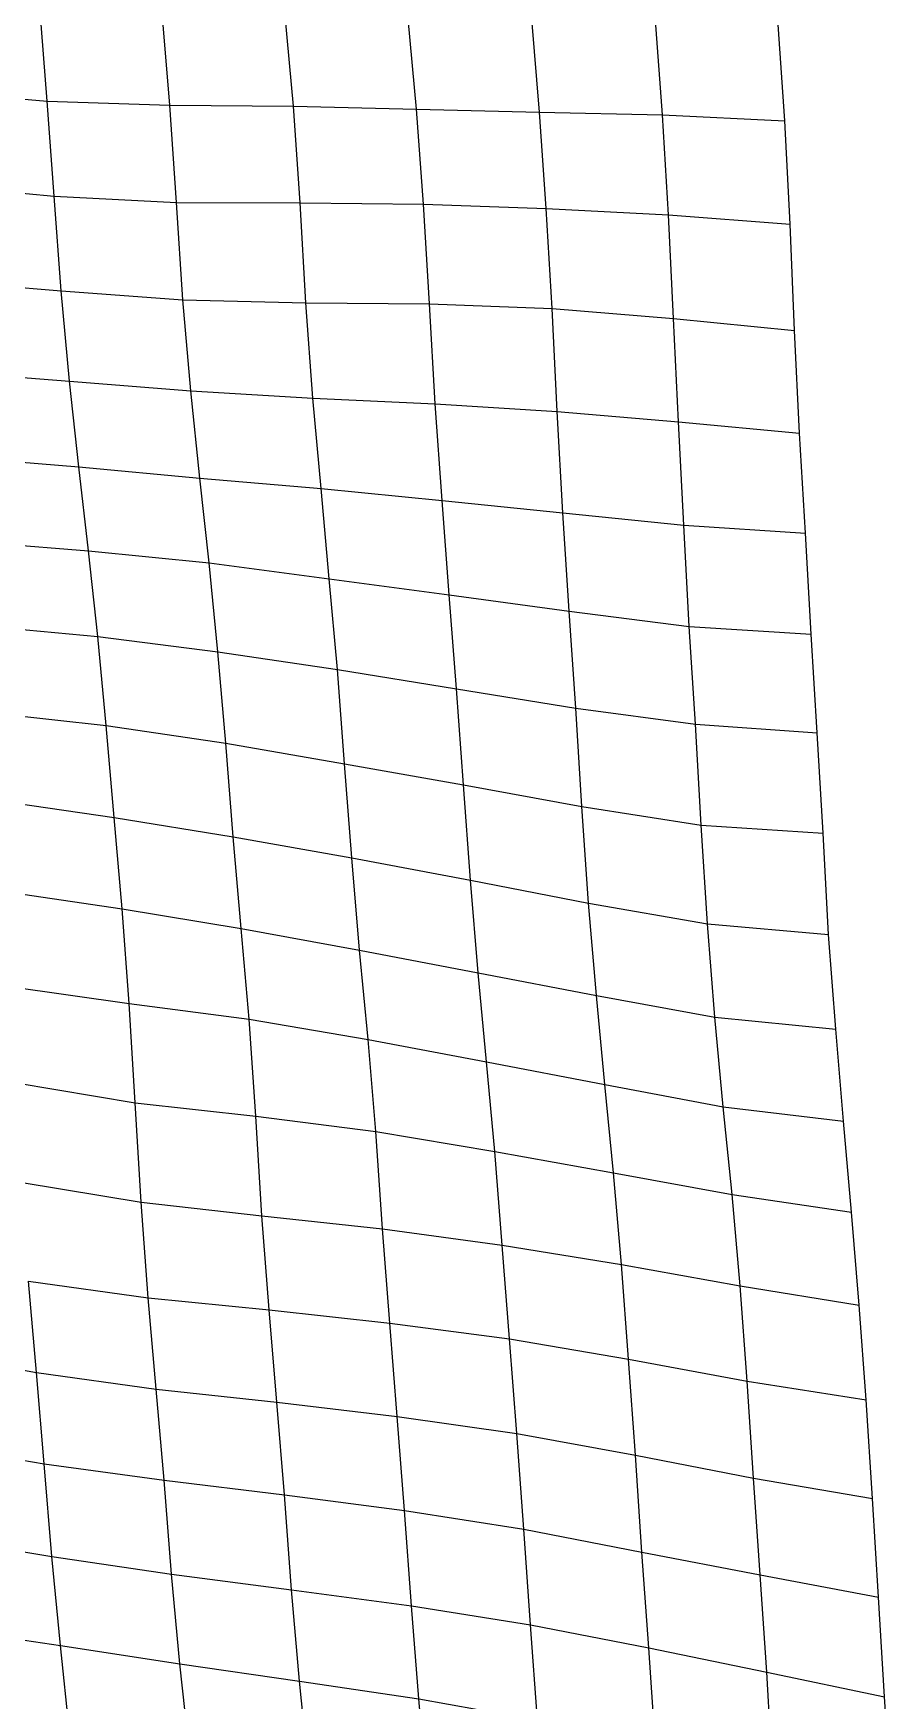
# Model space of a CAD drawing. Header units: metres. Extents: x -1994 to 1259, y -764 to 1460.
# Drawn here: x 815 to 1161, y -33 to 641 of the extents above; entities that cross this region are included whole.
import ezdxf

# ---------------------------------------------------------------- set-up
doc = ezdxf.new("R2010")
doc.units = ezdxf.units.M

msp = doc.modelspace()

# ---------------------------------------------------------------- linework, layer by layer
for p, q in [((820.63257, 613.44617, -3959.156), (817.6731, 651.3766, -3926.7095)), ((870.2185, 611.7793, -3952.6548), (867.1138, 649.1057, -3919.5298)), ((920.12036, 611.4227, -3947.626), (916.8081, 647.88855, -3913.5337)), ((969.80005, 610.1438, -3941.5605), (966.4863, 646.603, -3907.4612)), ((1019.50806, 608.98303, -3935.628), (1016.4402, 646.46375, -3902.6763)), ((1069.218, 607.8302, -3929.7043), (1066.3081, 645.9647, -3897.4873)), ((1118.6252, 605.4209, -3922.3691), (1115.9172, 644.395, -3891.0952)), ((771.64624, 617.6023, -3968.454), (820.63257, 613.44617, -3959.156)), ((823.47485, 575.03125, -3991.058), (820.63257, 613.44617, -3959.156)), ((820.63257, 613.44617, -3959.156), (870.2185, 611.7793, -3952.6548)), ((872.8562, 572.5149, -3983.6025), (870.2185, 611.7793, -3952.6548)), ((870.2185, 611.7793, -3952.6548), (920.12036, 611.4227, -3947.626)), ((922.78906, 572.287, -3978.7183), (920.12036, 611.4227, -3947.626)), ((920.12036, 611.4227, -3947.626), (969.80005, 610.1438, -3941.5605)), ((972.66626, 571.8274, -3973.5735), (969.80005, 610.1438, -3941.5605)), ((969.80005, 610.1438, -3941.5605), (1019.50806, 608.98303, -3935.628)), ((1022.24365, 570.1244, -3967.0317), (1019.50806, 608.98303, -3935.628)), ((1019.50806, 608.98303, -3935.628), (1069.218, 607.8302, -3929.7043)), ((1071.6147, 567.5654, -3959.5283), (1069.218, 607.8302, -3929.7043)), ((1069.218, 607.8302, -3929.7043), (1118.6252, 605.4209, -3922.3691)), ((1120.686, 563.76306, -3950.6277), (1118.6252, 605.4209, -3922.3691)), ((774.61206, 579.69885, -4000.931), (823.47485, 575.03125, -3991.058)), ((826.36255, 536.8036, -4023.1707), (823.47485, 575.03125, -3991.058)), ((823.47485, 575.03125, -3991.058), (872.8562, 572.5149, -3983.6025)), ((875.4724, 533.16077, -4014.4492), (872.8562, 572.5149, -3983.6025)), ((872.8562, 572.5149, -3983.6025), (922.78906, 572.287, -3978.7183)), ((925.16943, 531.9541, -4008.4653), (922.78906, 572.287, -3978.7183)), ((922.78906, 572.287, -3978.7183), (972.66626, 571.8274, -3973.5735)), ((975.0586, 531.54565, -4003.378), (972.66626, 571.8274, -3973.5735)), ((972.66626, 571.8274, -3973.5735), (1022.24365, 570.1244, -3967.0317)), ((1024.6033, 529.7068, -3996.6836), (1022.24365, 570.1244, -3967.0317)), ((1022.24365, 570.1244, -3967.0317), (1071.6147, 567.5654, -3959.5283)), ((1073.6062, 525.6201, -3987.4639), (1071.6147, 567.5654, -3959.5283)), ((1071.6147, 567.5654, -3959.5283), (1120.686, 563.76306, -3950.6277)), ((1122.4241, 520.7655, -3977.3809), (1120.686, 563.76306, -3950.6277)), ((777.37524, 540.9552, -4032.4634), (826.36255, 536.8036, -4023.1707)), ((829.6599, 500.27606, -4057.1934), (826.36255, 536.8036, -4023.1707)), ((826.36255, 536.8036, -4023.1707), (875.4724, 533.16077, -4014.4492)), ((878.718, 496.4192, -4048.2317), (875.4724, 533.16077, -4014.4492)), ((875.4724, 533.16077, -4014.4492), (925.16943, 531.9541, -4008.4653)), ((927.99536, 493.47095, -4040.2908), (925.16943, 531.9541, -4008.4653)), ((925.16943, 531.9541, -4008.4653), (975.0586, 531.54565, -4003.378)), ((977.41724, 491.1233, -4033.025), (975.0586, 531.54565, -4003.378)), ((975.0586, 531.54565, -4003.378), (1024.6033, 529.7068, -3996.6836)), ((1026.6819, 488.12183, -4025.024), (1024.6033, 529.7068, -3996.6836)), ((1024.6033, 529.7068, -3996.6836), (1073.6062, 525.6201, -3987.4639)), ((1075.665, 483.9538, -4015.7126), (1073.6062, 525.6201, -3987.4639)), ((1073.6062, 525.6201, -3987.4639), (1122.4241, 520.7655, -3977.3809)), ((1124.5364, 479.32166, -4005.88), (1122.4241, 520.7655, -3977.3809)), ((780.6157, 504.19135, -4066.2207), (829.6599, 500.27606, -4057.1934)), ((833.4304, 465.71265, -4093.4229), (829.6599, 500.27606, -4057.1934)), ((829.6599, 500.27606, -4057.1934), (878.718, 496.4192, -4048.2317)), ((882.3237, 461.17114, -4083.692), (878.718, 496.4192, -4048.2317)), ((878.718, 496.4192, -4048.2317), (927.99536, 493.47095, -4040.2908)), ((931.28906, 456.92828, -4074.2964), (927.99536, 493.47095, -4040.2908)), ((927.99536, 493.47095, -4040.2908), (977.41724, 491.1233, -4033.025)), ((980.12915, 452.16614, -4064.3179), (977.41724, 491.1233, -4033.025)), ((977.41724, 491.1233, -4033.025), (1026.6819, 488.12183, -4025.024)), ((1028.9128, 447.17035, -4054.0762), (1026.6819, 488.12183, -4025.024)), ((1026.6819, 488.12183, -4025.024), (1075.665, 483.9538, -4015.7126)), ((1077.71, 442.22968, -4043.897), (1075.665, 483.9538, -4015.7126)), ((1075.665, 483.9538, -4015.7126), (1124.5364, 479.32166, -4005.88)), ((1126.8977, 438.91046, -4035.539), (1124.5364, 479.32166, -4005.88)), ((784.41113, 469.73102, -4102.566), (833.4304, 465.71265, -4093.4229)), ((837.37573, 431.87335, -4130.466), (833.4304, 465.71265, -4093.4229)), ((833.4304, 465.71265, -4093.4229), (882.3237, 461.17114, -4083.692)), ((886.167, 426.9084, -4120.2593), (882.3237, 461.17114, -4083.692)), ((882.3237, 461.17114, -4083.692), (931.28906, 456.92828, -4074.2964)), ((934.6272, 420.57013, -4108.51), (931.28906, 456.92828, -4074.2964)), ((931.28906, 456.92828, -4074.2964), (980.12915, 452.16614, -4064.3179)), ((983.05396, 414.09326, -4096.6045), (980.12915, 452.16614, -4064.3179)), ((980.12915, 452.16614, -4064.3179), (1028.9128, 447.17035, -4054.0762)), ((1031.4438, 407.46356, -4084.527), (1028.9128, 447.17035, -4054.0762)), ((1028.9128, 447.17035, -4054.0762), (1077.71, 442.22968, -4043.897)), ((1079.937, 401.2611, -4072.93), (1077.71, 442.22968, -4043.897)), ((1077.71, 442.22968, -4043.897), (1126.8977, 438.91046, -4035.539)), ((1129.1685, 398.1231, -4064.776), (1126.8977, 438.91046, -4035.539)), ((788.31714, 435.72888, -4139.4263), (837.37573, 431.87335, -4130.466)), ((841.1372, 397.27124, -4166.6523), (837.37573, 431.87335, -4130.466)), ((837.37573, 431.87335, -4130.466), (886.167, 426.9084, -4120.2593)), ((889.635, 391.08923, -4155.078), (886.167, 426.9084, -4120.2593)), ((886.167, 426.9084, -4120.2593), (934.6272, 420.57013, -4108.51)), ((937.87915, 383.8542, -4142.321), (934.6272, 420.57013, -4108.51)), ((934.6272, 420.57013, -4108.51), (983.05396, 414.09326, -4096.6045)), ((985.99023, 376.06775, -4128.944), (983.05396, 414.09326, -4096.6045)), ((983.05396, 414.09326, -4096.6045), (1031.4438, 407.46356, -4084.527)), ((1034.112, 368.3252, -4115.616), (1031.4438, 407.46356, -4084.527)), ((1031.4438, 407.46356, -4084.527), (1079.937, 401.2611, -4072.93)), ((792.2136, 401.68677, -4176.2417), (841.1372, 397.27124, -4166.6523)), ((844.56006, 361.26428, -4201.26), (841.1372, 397.27124, -4166.6523)), ((841.1372, 397.27124, -4166.6523), (889.635, 391.08923, -4155.078)), ((1082.5479, 361.88586, -4103.753), (1079.937, 401.2611, -4072.93)), ((1079.937, 401.2611, -4072.93), (1129.1685, 398.1231, -4064.776)), ((1131.6687, 358.28833, -4095.0825), (1129.1685, 398.1231, -4064.776)), ((892.8313, 354.1422, -4188.6294), (889.635, 391.08923, -4155.078)), ((889.635, 391.08923, -4155.078), (937.87915, 383.8542, -4142.321)), ((940.80566, 345.7885, -4174.615), (937.87915, 383.8542, -4142.321)), ((937.87915, 383.8542, -4142.321), (985.99023, 376.06775, -4128.944)), ((988.76904, 337.3883, -4160.549), (985.99023, 376.06775, -4128.944)), ((985.99023, 376.06775, -4128.944), (1034.112, 368.3252, -4115.616)), ((795.8572, 366.5962, -4211.879), (844.56006, 361.26428, -4201.26)), ((1036.6191, 328.51868, -4145.955), (1034.112, 368.3252, -4115.616)), ((1034.112, 368.3252, -4115.616), (1082.5479, 361.88586, -4103.753)), ((847.72363, 324.1828, -4234.66), (844.56006, 361.26428, -4201.26)), ((844.56006, 361.26428, -4201.26), (892.8313, 354.1422, -4188.6294)), ((1084.815, 321.08337, -4132.9727), (1082.5479, 361.88586, -4103.753)), ((1082.5479, 361.88586, -4103.753), (1131.6687, 358.28833, -4095.0825)), ((1134.0002, 317.75366, -4124.6035), (1131.6687, 358.28833, -4095.0825)), ((895.8059, 316.27625, -4221.1484), (892.8313, 354.1422, -4188.6294)), ((892.8313, 354.1422, -4188.6294), (940.80566, 345.7885, -4174.615)), ((943.75195, 307.80444, -4207.0015), (940.80566, 345.7885, -4174.615)), ((940.80566, 345.7885, -4174.615), (988.76904, 337.3883, -4160.549)), ((991.5913, 298.89014, -4192.3574), (988.76904, 337.3883, -4160.549)), ((988.76904, 337.3883, -4160.549), (1036.6191, 328.51868, -4145.955)), ((799.40405, 331.10406, -4247.065), (847.72363, 324.1828, -4234.66)), ((850.9321, 287.28638, -4268.2686), (847.72363, 324.1828, -4234.66)), ((847.72363, 324.1828, -4234.66), (895.8059, 316.27625, -4221.1484)), ((1039.3306, 289.5603, -4177.2466), (1036.6191, 328.51868, -4145.955)), ((1036.6191, 328.51868, -4145.955), (1084.815, 321.08337, -4132.9727)), ((1087.2942, 281.16205, -4163.182), (1084.815, 321.08337, -4132.9727)), ((1084.815, 321.08337, -4132.9727), (1134.0002, 317.75366, -4124.6035)), ((1136.2571, 276.90936, -4153.776), (1134.0002, 317.75366, -4124.6035)), ((898.9944, 279.29706, -4254.6636), (895.8059, 316.27625, -4221.1484)), ((895.8059, 316.27625, -4221.1484), (943.75195, 307.80444, -4207.0015)), ((946.8662, 270.51733, -4240.171), (943.75195, 307.80444, -4207.0015)), ((943.75195, 307.80444, -4207.0015), (991.5913, 298.89014, -4192.3574)), ((994.6616, 261.4206, -4225.322), (991.5913, 298.89014, -4192.3574)), ((991.5913, 298.89014, -4192.3574), (1039.3306, 289.5603, -4177.2466)), ((802.64966, 294.36182, -4280.846), (850.9321, 287.28638, -4268.2686)), ((1042.4456, 252.27655, -4210.4194), (1039.3306, 289.5603, -4177.2466)), ((1039.3306, 289.5603, -4177.2466), (1087.2942, 281.16205, -4163.182)), ((853.8074, 249.00732, -4300.323), (850.9321, 287.28638, -4268.2686)), ((850.9321, 287.28638, -4268.2686), (898.9944, 279.29706, -4254.6636)), ((902.2605, 242.63953, -4288.54), (898.9944, 279.29706, -4254.6636)), ((898.9944, 279.29706, -4254.6636), (946.8662, 270.51733, -4240.171)), ((1090.3174, 243.49683, -4195.927), (1087.2942, 281.16205, -4163.182)), ((1087.2942, 281.16205, -4163.182), (1136.2571, 276.90936, -4153.776)), ((1139.1255, 238.60144, -4185.798), (1136.2571, 276.90936, -4153.776)), ((950.28784, 234.50513, -4274.7725), (946.8662, 270.51733, -4240.171)), ((946.8662, 270.51733, -4240.171), (994.6616, 261.4206, -4225.322)), ((805.4927, 255.94958, -4312.7515), (853.8074, 249.00732, -4300.323)), ((998.0947, 225.4563, -4259.9775), (994.6616, 261.4206, -4225.322)), ((994.6616, 261.4206, -4225.322), (1042.4456, 252.27655, -4210.4194)), ((1045.8762, 216.30176, -4245.0635), (1042.4456, 252.27655, -4210.4194)), ((1042.4456, 252.27655, -4210.4194), (1090.3174, 243.49683, -4195.927)), ((856.25977, 208.9743, -4330.407), (853.8074, 249.00732, -4300.323)), ((853.8074, 249.00732, -4300.323), (902.2605, 242.63953, -4288.54)), ((904.93774, 203.5393, -4319.6724), (902.2605, 242.63953, -4288.54)), ((902.2605, 242.63953, -4288.54), (950.28784, 234.50513, -4274.7725)), ((1093.7026, 207.33429, -4230.3594), (1090.3174, 243.49683, -4195.927)), ((1090.3174, 243.49683, -4195.927), (1139.1255, 238.60144, -4185.798)), ((1142.2981, 201.55664, -4219.2397), (1139.1255, 238.60144, -4185.798)), ((953.4363, 197.35986, -4308.101), (950.28784, 234.50513, -4274.7725)), ((950.28784, 234.50513, -4274.7725), (998.0947, 225.4563, -4259.9775)), ((1001.4658, 189.23535, -4294.3447), (998.0947, 225.4563, -4259.9775)), ((998.0947, 225.4563, -4259.9775), (1045.8762, 216.30176, -4245.0635)), ((808.2075, 217.00494, -4344.0586), (856.25977, 208.9743, -4330.407)), ((1049.3826, 180.64142, -4280.0605), (1045.8762, 216.30176, -4245.0635)), ((1045.8762, 216.30176, -4245.0635), (1093.7026, 207.33429, -4230.3594)), ((858.6714, 168.77191, -4360.301), (856.25977, 208.9743, -4330.407)), ((856.25977, 208.9743, -4330.407), (904.93774, 203.5393, -4319.6724)), ((907.33374, 163.27258, -4349.494), (904.93774, 203.5393, -4319.6724)), ((904.93774, 203.5393, -4319.6724), (953.4363, 197.35986, -4308.101)), ((1097.2693, 171.92407, -4265.6377), (1093.7026, 207.33429, -4230.3594)), ((1093.7026, 207.33429, -4230.3594), (1142.2981, 201.55664, -4219.2397)), ((956.0449, 157.97546, -4338.914), (953.4363, 197.35986, -4308.101)), ((953.4363, 197.35986, -4308.101), (1001.4658, 189.23535, -4294.3447)), ((1145.5264, 164.74219, -4252.9404), (1142.2981, 201.55664, -4219.2397)), ((1004.46606, 151.47498, -4326.982), (1001.4658, 189.23535, -4294.3447)), ((1001.4658, 189.23535, -4294.3447), (1049.3826, 180.64142, -4280.0605)), ((810.6189, 176.80127, -4373.9507), (858.6714, 168.77191, -4360.301)), ((1052.574, 143.67474, -4313.59), (1049.3826, 180.64142, -4280.0605)), ((1049.3826, 180.64142, -4280.0605), (1097.2693, 171.92407, -4265.6377)), ((861.478, 130.20868, -4392.0366), (858.6714, 168.77191, -4360.301)), ((858.6714, 168.77191, -4360.301), (907.33374, 163.27258, -4349.494)), ((1100.4844, 135.05524, -4299.277), (1097.2693, 171.92407, -4265.6377)), ((1097.2693, 171.92407, -4265.6377), (1145.5264, 164.74219, -4252.9404)), ((910.28955, 125.32709, -4381.924), (907.33374, 163.27258, -4349.494)), ((907.33374, 163.27258, -4349.494), (956.0449, 157.97546, -4338.914)), ((1148.5957, 127.2688, -4285.9), (1145.5264, 164.74219, -4252.9404)), ((958.99365, 120.00104, -4371.311), (956.0449, 157.97546, -4338.914)), ((956.0449, 157.97546, -4338.914), (1004.46606, 151.47498, -4326.982)), ((1007.4424, 113.61548, -4359.5083), (1004.46606, 151.47498, -4326.982)), ((1004.46606, 151.47498, -4326.982), (1052.574, 143.67474, -4313.59)), ((1055.4646, 105.45947, -4345.7163), (1052.574, 143.67474, -4313.59)), ((1052.574, 143.67474, -4313.59), (1100.4844, 135.05524, -4299.277)), ((816.31616, 100.02344, -4437.8135), (813.1123, 136.93884, -4404.2266)), ((813.1123, 136.93884, -4404.2266), (861.478, 130.20868, -4392.0366)), ((1103.2991, 96.52484, -4331.0493), (1100.4844, 135.05524, -4299.277)), ((1100.4844, 135.05524, -4299.277), (1148.5957, 127.2688, -4285.9)), ((864.67505, 93.26434, -4425.591), (861.478, 130.20868, -4392.0366)), ((861.478, 130.20868, -4392.0366), (910.28955, 125.32709, -4381.924)), ((913.4155, 88.08862, -4415.1475), (910.28955, 125.32709, -4381.924)), ((910.28955, 125.32709, -4381.924), (958.99365, 120.00104, -4371.311)), ((1151.4707, 88.989136, -4317.954), (1148.5957, 127.2688, -4285.9)), ((961.9929, 82.23682, -4403.9443), (958.99365, 120.00104, -4371.311)), ((958.99365, 120.00104, -4371.311), (1007.4424, 113.61548, -4359.5083)), ((768.3948, 108.59833, -4452.076), (816.31616, 100.02344, -4437.8135)), ((1010.32837, 75.381226, -4391.6133), (1007.4424, 113.61548, -4359.5083)), ((1007.4424, 113.61548, -4359.5083), (1055.4646, 105.45947, -4345.7163)), ((1058.221, 66.6875, -4377.2173), (1055.4646, 105.45947, -4345.7163)), ((1055.4646, 105.45947, -4345.7163), (1103.2991, 96.52484, -4331.0493)), ((819.5183, 63.100708, -4471.392), (816.31616, 100.02344, -4437.8135)), ((816.31616, 100.02344, -4437.8135), (864.67505, 93.26434, -4425.591)), ((1105.9702, 57.39972, -4362.1533), (1103.2991, 96.52484, -4331.0493)), ((1103.2991, 96.52484, -4331.0493), (1151.4707, 88.989136, -4317.954)), ((867.90894, 56.47357, -4459.318), (864.67505, 93.26434, -4425.591)), ((864.67505, 93.26434, -4425.591), (913.4155, 88.08862, -4415.1475)), ((916.48364, 50.610535, -4448.102), (913.4155, 88.08862, -4415.1475)), ((913.4155, 88.08862, -4415.1475), (961.9929, 82.23682, -4403.9443)), ((1153.959, 49.105164, -4348.206), (1151.4707, 88.989136, -4317.954)), ((964.9365, 44.242065, -4436.3184), (961.9929, 82.23682, -4403.9443)), ((961.9929, 82.23682, -4403.9443), (1010.32837, 75.381226, -4391.6133)), ((1013.1116, 36.720154, -4423.239), (1010.32837, 75.381226, -4391.6133)), ((1010.32837, 75.381226, -4391.6133), (1058.221, 66.6875, -4377.2173)), ((771.5513, 71.48584, -4485.442), (819.5183, 63.100708, -4471.392)), ((822.6011, 25.682983, -4504.415), (819.5183, 63.100708, -4471.392)), ((819.5183, 63.100708, -4471.392), (867.90894, 56.47357, -4459.318)), ((1060.8628, 27.440247, -4408.184), (1058.221, 66.6875, -4377.2173)), ((1058.221, 66.6875, -4377.2173), (1105.9702, 57.39972, -4362.1533)), ((870.8772, 18.580566, -4491.8066), (867.90894, 56.47357, -4459.318)), ((867.90894, 56.47357, -4459.318), (916.48364, 50.610535, -4448.102)), ((1108.6431, 18.281097, -4393.265), (1105.9702, 57.39972, -4362.1533)), ((1105.9702, 57.39972, -4362.1533), (1153.959, 49.105164, -4348.206)), ((919.3396, 12.251465, -4480.0674), (916.48364, 50.610535, -4448.102)), ((916.48364, 50.610535, -4448.102), (964.9365, 44.242065, -4436.3184)), ((1156.4497, 9.230286, -4378.468), (1153.959, 49.105164, -4348.206)), ((967.771, 5.793701, -4468.183), (964.9365, 44.242065, -4436.3184)), ((964.9365, 44.242065, -4436.3184), (1013.1116, 36.720154, -4423.239)), ((774.55884, 33.756958, -4518.1147), (822.6011, 25.682983, -4504.415)), ((1015.8938, -1.944183, -4454.861), (1013.1116, 36.720154, -4423.239)), ((1013.1116, 36.720154, -4423.239), (1060.8628, 27.440247, -4408.184)), ((1063.6663, -11.136139, -4439.9053), (1060.8628, 27.440247, -4408.184)), ((1060.8628, 27.440247, -4408.184), (1108.6431, 18.281097, -4393.265)), ((826.03564, -10.274658, -4539.078), (822.6011, 25.682983, -4504.415)), ((822.6011, 25.682983, -4504.415), (870.8772, 18.580566, -4491.8066)), ((874.2468, -17.64624, -4526.167), (870.8772, 18.580566, -4491.8066)), ((870.8772, 18.580566, -4491.8066), (919.3396, 12.251465, -4480.0674)), ((1111.2856, -20.963562, -4424.235), (1108.6431, 18.281097, -4393.265)), ((1108.6431, 18.281097, -4393.265), (1156.4497, 9.230286, -4378.468)), ((922.56055, -24.593079, -4513.7334), (919.3396, 12.251465, -4480.0674)), ((919.3396, 12.251465, -4480.0674), (967.771, 5.793701, -4468.183)), ((1158.8647, -30.957703, -4408.3774), (1156.4497, 9.230286, -4378.468)), ((970.82935, -31.725708, -4501.0913), (967.771, 5.793701, -4468.183)), ((967.771, 5.793701, -4468.183), (1015.8938, -1.944183, -4454.861)), ((777.77515, -3.107239, -4551.7593), (826.03564, -10.274658, -4539.078)), ((1018.7168, -40.43976, -4486.6724), (1015.8938, -1.944183, -4454.861)), ((1015.8938, -1.944183, -4454.861), (1063.6663, -11.136139, -4439.9053)), ((829.70557, -45.256897, -4574.837), (826.03564, -10.274658, -4539.078)), ((826.03564, -10.274658, -4539.078), (874.2468, -17.64624, -4526.167)), ((1066.2461, -50.640686, -4470.5825), (1063.6663, -11.136139, -4439.9053)), ((1063.6663, -11.136139, -4439.9053), (1111.2856, -20.963562, -4424.235)), ((878.00244, -52.272644, -4562.326), (874.2468, -17.64624, -4526.167)), ((874.2468, -17.64624, -4526.167), (922.56055, -24.593079, -4513.7334)), ((926.10547, -60.09259, -4548.9116), (922.56055, -24.593079, -4513.7334)), ((922.56055, -24.593079, -4513.7334), (970.82935, -31.725708, -4501.0913)), ((1113.5918, -61.60379, -4453.6367), (1111.2856, -20.963562, -4424.235)), ((1111.2856, -20.963562, -4424.235), (1158.8647, -30.957703, -4408.3774)), ((973.9553, -68.96353, -4534.3164), (970.82935, -31.725708, -4501.0913)), ((970.82935, -31.725708, -4501.0913), (1018.7168, -40.43976, -4486.6724)), ((1161.291, -71.09967, -4438.3394), (1158.8647, -30.957703, -4408.3774))]:
    msp.add_line(p, q)

doc.saveas('drawing.dxf')
